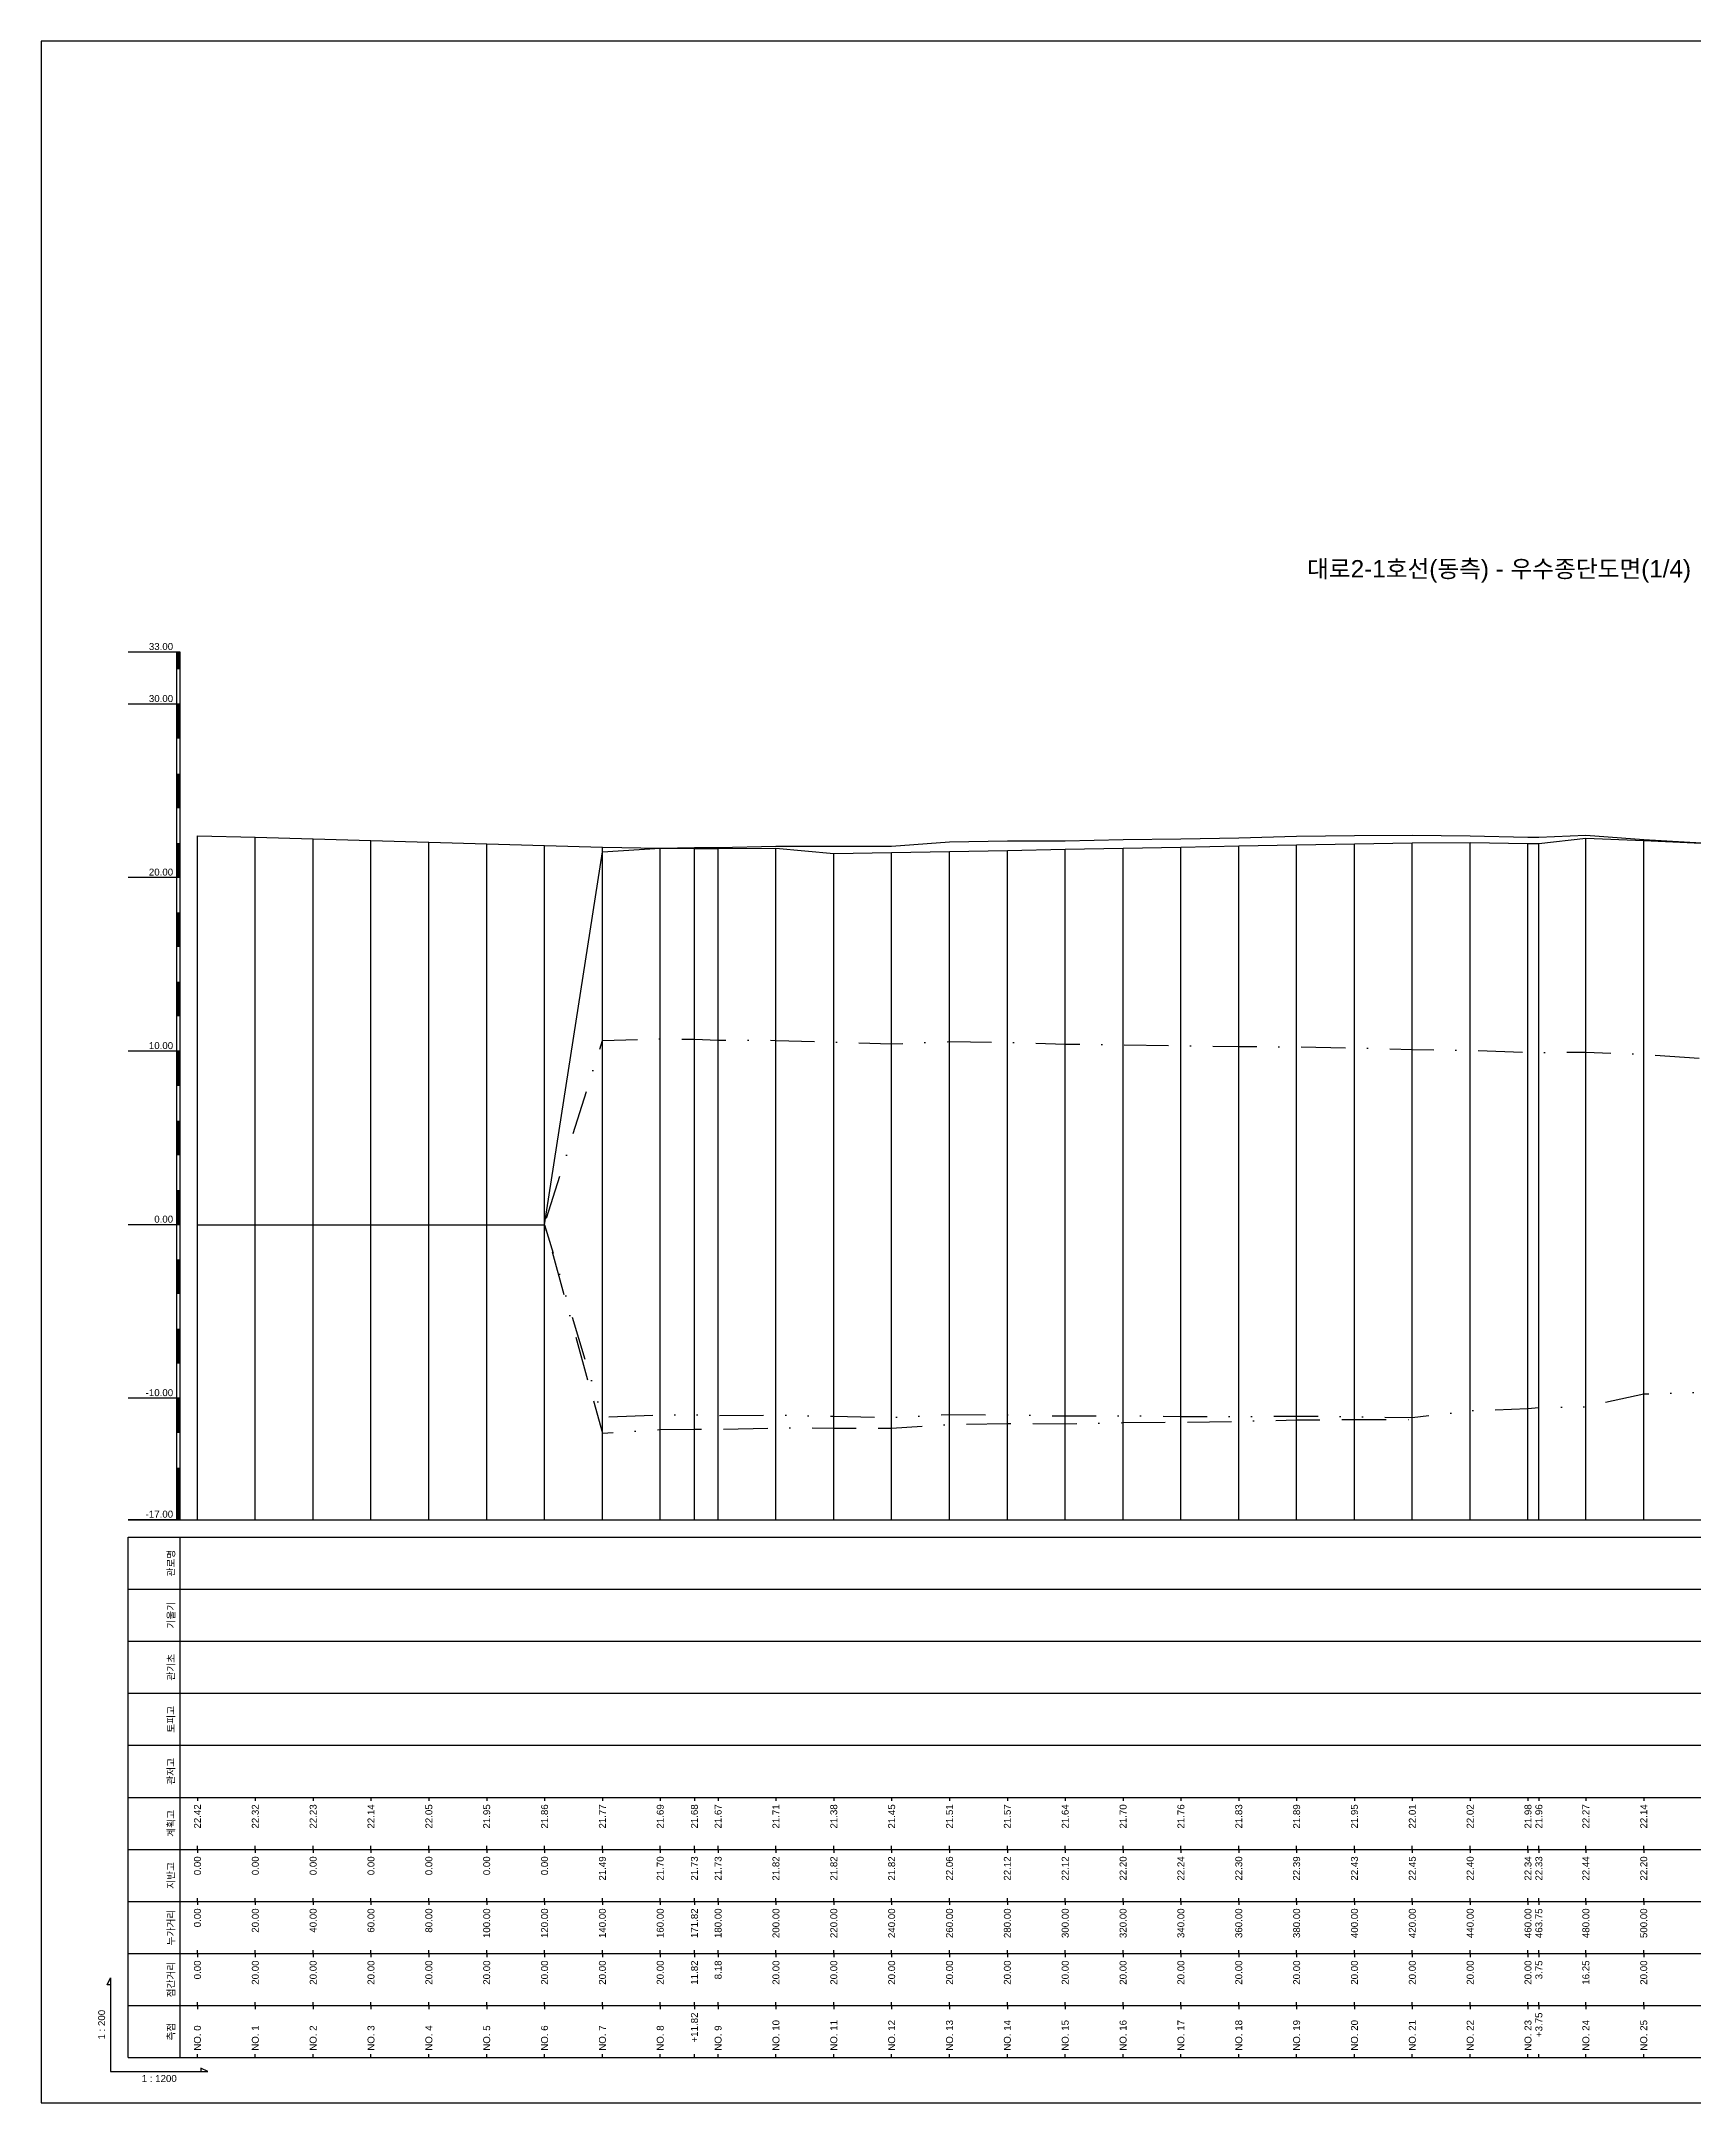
# Model space of a CAD drawing. Header units: millimetres. Extents: x -105495 to 3444, y -108190 to 2013.
# Drawn here: x 2603 to 3079, y -37996 to -37402 of the extents above; entities that cross this region are included whole.
import ezdxf
from ezdxf.enums import TextEntityAlignment as Align

# ---------------------------------------------------------------- set-up
doc = ezdxf.new("R2010")
doc.units = ezdxf.units.MM
for name, pattern in [('BORDER', [44.45, 12.7, -6.35, 12.7, -6.35, 0, -6.35]), ('DASHDOT', [25.4, 12.7, -6.35, 0, -6.35]), ('DIVIDE', [31.75, 12.7, -6.35, 0, -6.35, 0, -6.35])]:
    doc.linetypes.add(name, pattern=pattern)
for name, color, linetype in [('KZ_종단_계획선', 1, 'Continuous'), ('KZ_종단_노선명', 7, 'Continuous'), ('KZ_종단_도각', 7, 'Continuous'), ('KZ_종단_수직선', 7, 'Continuous'), ('KZ_종단_암선1', 56, 'DASHDOT'), ('KZ_종단_암선2', 4, 'DIVIDE'), ('KZ_종단_암선3', 6, 'BORDER'), ('KZ_종단_지반선', 3, 'Continuous'), ('KZ_종단_테이블문자', 7, 'Continuous'), ('KZ_종단_테이블선', 7, 'Continuous'), ('KZ_종단_폴대', 7, 'Continuous')]:
    doc.layers.add(name, color=color, linetype=linetype)
doc.styles.get("Standard").update_dxf_attribs({"font": 'arial.ttf'})

msp = doc.modelspace()

# ---------------------------------------------------------------- linework, layer by layer
at = {"layer": 'KZ_종단_계획선'}
msp.add_lwpolyline([(2648, -37630.91), (2664.67, -37631.38), (2681.33, -37631.84), (2698, -37632.31), (2714.67, -37632.77), (2731.33, -37633.24), (2748, -37633.71), (2764.67, -37634.17), (2781.33, -37634.53), (2791.18, -37634.62), (2798, -37634.63), (2814.67, -37634.46), (2831.33, -37636.09), (2848, -37635.77), (2864.67, -37635.45), (2881.33, -37635.14), (2898, -37634.82), (2914.67, -37634.5), (2931.33, -37634.18), (2948, -37633.87), (2964.67, -37633.55), (2981.33, -37633.23), (2998, -37632.95), (3014.67, -37632.9), (3031.33, -37633.12), (3034.46, -37633.2), (3048, -37631.65), (3064.67, -37632.29), (3081.33, -37633.04)], dxfattribs=at)
at = {"layer": 'KZ_종단_도각'}
msp.add_lwpolyline([(2603, -37996), (3444, -37996), (3444, -37402), (2603, -37402)], close=True, dxfattribs=at)
at = {"layer": 'KZ_종단_수직선'}
for p, q in [((2648, -37828), (2648, -37630.91)), ((2664.67, -37828), (2664.67, -37631.38)), ((2681.33, -37828), (2681.33, -37631.84)), ((2698, -37828), (2698, -37632.31)), ((2714.67, -37828), (2714.67, -37632.77)), ((2731.33, -37828), (2731.33, -37633.24)), ((2748, -37828), (2748, -37633.71)), ((2764.67, -37828), (2764.67, -37634.17)), ((2781.33, -37828), (2781.33, -37634.53)), ((2791.18, -37828), (2791.18, -37634.62)), ((2798, -37828), (2798, -37634.63)), ((2814.67, -37828), (2814.67, -37634.46)), ((2848, -37828), (2848, -37635.77)), ((2864.67, -37828), (2864.67, -37635.45)), ((2881.33, -37828), (2881.33, -37635.14)), ((2898, -37828), (2898, -37634.82)), ((2914.67, -37828), (2914.67, -37634.5)), ((2931.33, -37828), (2931.33, -37634.18)), ((2948, -37828), (2948, -37633.87)), ((2964.67, -37828), (2964.67, -37633.55)), ((2981.33, -37828), (2981.33, -37633.23)), ((2998, -37828), (2998, -37632.95)), ((3014.67, -37828), (3014.67, -37632.9)), ((3031.33, -37828), (3031.33, -37633.12)), ((3034.46, -37828), (3034.46, -37633.2)), ((3048, -37828), (3048, -37631.65)), ((3064.67, -37828), (3064.67, -37632.29)), ((2831.33, -37828), (2831.33, -37636.09))]:
    msp.add_line(p, q, dxfattribs=at)
at = {"layer": 'KZ_종단_암선1', "flags": 128}
msp.add_lwpolyline([(2648, -37743), (2664.67, -37743), (2681.33, -37743), (2698, -37743), (2714.67, -37743), (2731.33, -37743), (2748, -37743), (2764.67, -37689.97), (2781.33, -37689.41), (2791.18, -37689.57), (2798, -37689.78), (2814.67, -37689.88), (2831.33, -37690.39), (2848, -37690.93), (2864.67, -37690.24), (2881.33, -37690.49), (2898, -37690.99), (2914.67, -37691.14), (2931.33, -37691.47), (2948, -37691.68), (2964.67, -37691.73), (2981.33, -37692.06), (2998, -37692.53), (3014.67, -37692.76), (3031.33, -37693.3), (3034.46, -37693.39), (3048, -37693.27), (3064.67, -37693.93), (3081.33, -37695.04), (3098, -37694.93), (3104.5, -37695.08), (3106.89, -37695.13), (3106.89, -37695.13), (3114.67, -37695.31), (3131.33, -37690.97), (3148, -37691.15), (3164.67, -37691.29), (3181.33, -37690.5), (3198, -37688.51), (3214.67, -37685.56), (3222.17, -37685.03), (3231.33, -37684.38), (3248, -37682.9), (3264.67, -37684.26), (3281.33, -37682.92), (3298, -37681.65), (3314.67, -37680.08), (3331.33, -37678.75), (3348, -37676.61), (3356.3, -37676.09), (3356.42, -37676.09), (3356.42, -37676.09), (3356.42, -37676.09), (3356.42, -37676.09), (3356.42, -37676.09), (3364.67, -37676.1), (3381.33, -37675.57), (3398, -37674.44)], dxfattribs=at)
at = {"layer": 'KZ_종단_암선2', "flags": 128}
msp.add_lwpolyline([(2648, -37743), (2664.67, -37743), (2681.33, -37743), (2698, -37743), (2714.67, -37743), (2731.33, -37743), (2748, -37743), (2764.67, -37798.48), (2781.33, -37797.75), (2791.18, -37797.8), (2798, -37797.94), (2814.67, -37797.86), (2831.33, -37798.19), (2848, -37798.56), (2864.67, -37797.69), (2881.33, -37797.77), (2898, -37798.1), (2914.67, -37798.07), (2931.33, -37798.22), (2948, -37798.26), (2964.67, -37798.13), (2981.33, -37798.29), (2998, -37798.58), (3014.67, -37796.59), (3031.33, -37795.93), (3034.46, -37795.69), (3048, -37795.45), (3064.67, -37791.73), (3081.33, -37791.24), (3098, -37788.17), (3104.5, -37787.16), (3106.89, -37786.78), (3106.89, -37786.78), (3114.67, -37785.57), (3131.33, -37778.25), (3148, -37775.46), (3164.67, -37772.66), (3181.33, -37768.46), (3198, -37762.75), (3214.67, -37756.24), (3222.17, -37754.18), (3231.33, -37751.67), (3248, -37746.95), (3264.67, -37745.24), (3281.33, -37741), (3298, -37737), (3314.67, -37732.89), (3331.33, -37730.53), (3348, -37727.6), (3356.3, -37726.71), (3356.42, -37726.71), (3356.42, -37726.71), (3356.42, -37726.71), (3356.42, -37726.71), (3356.42, -37726.71), (3364.67, -37726.35), (3381.33, -37725.09), (3398, -37723.23)], dxfattribs=at)
at = {"layer": 'KZ_종단_암선3', "flags": 128}
msp.add_lwpolyline([(2648, -37743), (2664.67, -37743), (2681.33, -37743), (2698, -37743), (2714.67, -37743), (2731.33, -37743), (2748, -37743), (2764.67, -37803.03), (2781.33, -37802.01), (2791.18, -37801.88), (2798, -37801.91), (2814.67, -37801.54), (2831.33, -37801.59), (2848, -37801.67), (2864.67, -37800.52), (2881.33, -37800.3), (2898, -37800.34), (2914.67, -37800.03), (2931.33, -37799.89), (2948, -37799.64), (2964.67, -37799.23), (2981.33, -37799.1), (2998, -37799.1)], dxfattribs=at)
at = {"layer": 'KZ_종단_지반선', "flags": 128}
msp.add_lwpolyline([(2648, -37743), (2664.67, -37743), (2681.33, -37743), (2698, -37743), (2714.67, -37743), (2731.33, -37743), (2748, -37743), (2764.67, -37635.57), (2781.33, -37634.49), (2791.18, -37634.33), (2798, -37634.33), (2814.67, -37633.9), (2831.33, -37633.89), (2848, -37633.9), (2864.67, -37632.69), (2881.33, -37632.41), (2898, -37632.39), (2914.67, -37632.01), (2931.33, -37631.81), (2948, -37631.5), (2964.67, -37631.03), (2981.33, -37630.83), (2998, -37630.77), (3014.67, -37631), (3031.33, -37631.29), (3034.46, -37631.35), (3048, -37630.79), (3064.67, -37632.02), (3081.33, -37632.97)], dxfattribs=at)
at = {"layer": 'KZ_종단_테이블선'}
for p, q in [((2628, -37828), (3403, -37828)), ((2628, -37848), (2628, -37833)), ((2628, -37833), (3403, -37833)), ((2643, -37848), (2643, -37833)), ((2628, -37863), (2628, -37848)), ((2628, -37848), (3403, -37848)), ((2643, -37863), (2643, -37848)), ((2628, -37878), (2628, -37863)), ((2628, -37863), (3403, -37863)), ((2643, -37878), (2643, -37863)), ((2628, -37893), (2628, -37878)), ((2628, -37878), (3403, -37878)), ((2643, -37893), (2643, -37878)), ((2628, -37908), (2628, -37893)), ((2628, -37893), (3403, -37893)), ((2643, -37908), (2643, -37893)), ((2628, -37923), (2628, -37908)), ((2628, -37908), (3403, -37908)), ((2643, -37923), (2643, -37908)), ((2648, -37908), (2648, -37909)), ((2664.67, -37908), (2664.67, -37909)), ((2681.33, -37908), (2681.33, -37909)), ((2698, -37908), (2698, -37909)), ((2714.67, -37908), (2714.67, -37909)), ((2731.33, -37908), (2731.33, -37909)), ((2748, -37908), (2748, -37909)), ((2764.67, -37908), (2764.67, -37909)), ((2781.33, -37908), (2781.33, -37909)), ((2791.18, -37908), (2791.18, -37909)), ((2798, -37908), (2798, -37909)), ((2814.67, -37908), (2814.67, -37909)), ((2831.33, -37908), (2831.33, -37909)), ((2848, -37908), (2848, -37909)), ((2864.67, -37908), (2864.67, -37909)), ((2881.33, -37908), (2881.33, -37909)), ((2898, -37908), (2898, -37909)), ((2914.67, -37908), (2914.67, -37909)), ((2931.33, -37908), (2931.33, -37909)), ((2948, -37908), (2948, -37909)), ((2964.67, -37908), (2964.67, -37909)), ((2981.33, -37908), (2981.33, -37909)), ((2998, -37908), (2998, -37909)), ((3014.67, -37908), (3014.67, -37909)), ((3031.33, -37908), (3031.33, -37909)), ((3034.46, -37908), (3034.46, -37909)), ((3048, -37908), (3048, -37909)), ((3064.67, -37908), (3064.67, -37909)), ((2628, -37938), (2628, -37923)), ((2628, -37923), (3403, -37923)), ((2643, -37938), (2643, -37923)), ((2648, -37923), (2648, -37922)), ((2648, -37923), (2648, -37924)), ((2664.67, -37923), (2664.67, -37922)), ((2664.67, -37923), (2664.67, -37924)), ((2681.33, -37923), (2681.33, -37922)), ((2681.33, -37923), (2681.33, -37924)), ((2698, -37923), (2698, -37922)), ((2698, -37923), (2698, -37924)), ((2714.67, -37923), (2714.67, -37922)), ((2714.67, -37923), (2714.67, -37924)), ((2731.33, -37923), (2731.33, -37922)), ((2731.33, -37923), (2731.33, -37924)), ((2748, -37923), (2748, -37922)), ((2748, -37923), (2748, -37924)), ((2764.67, -37923), (2764.67, -37922)), ((2764.67, -37923), (2764.67, -37924)), ((2781.33, -37923), (2781.33, -37922)), ((2781.33, -37923), (2781.33, -37924)), ((2791.18, -37923), (2791.18, -37922)), ((2791.18, -37923), (2791.18, -37924)), ((2798, -37923), (2798, -37922)), ((2798, -37923), (2798, -37924)), ((2814.67, -37923), (2814.67, -37922)), ((2814.67, -37923), (2814.67, -37924)), ((2831.33, -37923), (2831.33, -37922)), ((2831.33, -37923), (2831.33, -37924)), ((2848, -37923), (2848, -37922)), ((2848, -37923), (2848, -37924)), ((2864.67, -37923), (2864.67, -37922)), ((2864.67, -37923), (2864.67, -37924)), ((2881.33, -37923), (2881.33, -37922)), ((2881.33, -37923), (2881.33, -37924)), ((2898, -37923), (2898, -37922)), ((2898, -37923), (2898, -37924)), ((2914.67, -37923), (2914.67, -37922)), ((2914.67, -37923), (2914.67, -37924)), ((2931.33, -37923), (2931.33, -37922)), ((2931.33, -37923), (2931.33, -37924)), ((2948, -37923), (2948, -37922)), ((2948, -37923), (2948, -37924)), ((2964.67, -37923), (2964.67, -37922)), ((2964.67, -37923), (2964.67, -37924)), ((2981.33, -37923), (2981.33, -37922)), ((2981.33, -37923), (2981.33, -37924)), ((2998, -37923), (2998, -37922)), ((2998, -37923), (2998, -37924)), ((3014.67, -37923), (3014.67, -37922)), ((3014.67, -37923), (3014.67, -37924)), ((3031.33, -37923), (3031.33, -37922)), ((3031.33, -37923), (3031.33, -37924)), ((3034.46, -37923), (3034.46, -37922)), ((3034.46, -37923), (3034.46, -37924)), ((3048, -37923), (3048, -37922)), ((3048, -37923), (3048, -37924)), ((3064.67, -37923), (3064.67, -37922)), ((3064.67, -37923), (3064.67, -37924)), ((2628, -37953), (2628, -37938)), ((2628, -37938), (3403, -37938)), ((2643, -37953), (2643, -37938)), ((2648, -37938), (2648, -37937)), ((2648, -37938), (2648, -37939)), ((2664.67, -37938), (2664.67, -37937)), ((2664.67, -37938), (2664.67, -37939)), ((2681.33, -37938), (2681.33, -37937)), ((2681.33, -37938), (2681.33, -37939)), ((2698, -37938), (2698, -37937)), ((2698, -37938), (2698, -37939)), ((2714.67, -37938), (2714.67, -37937)), ((2714.67, -37938), (2714.67, -37939)), ((2731.33, -37938), (2731.33, -37937)), ((2731.33, -37938), (2731.33, -37939)), ((2748, -37938), (2748, -37937)), ((2748, -37938), (2748, -37939)), ((2764.67, -37938), (2764.67, -37937)), ((2764.67, -37938), (2764.67, -37939)), ((2781.33, -37938), (2781.33, -37937)), ((2781.33, -37938), (2781.33, -37939)), ((2791.18, -37938), (2791.18, -37937)), ((2791.18, -37938), (2791.18, -37939)), ((2798, -37938), (2798, -37937)), ((2798, -37938), (2798, -37939)), ((2814.67, -37938), (2814.67, -37937)), ((2814.67, -37938), (2814.67, -37939)), ((2831.33, -37938), (2831.33, -37937)), ((2831.33, -37938), (2831.33, -37939)), ((2848, -37938), (2848, -37937)), ((2848, -37938), (2848, -37939)), ((2864.67, -37938), (2864.67, -37937)), ((2864.67, -37938), (2864.67, -37939)), ((2881.33, -37938), (2881.33, -37937)), ((2881.33, -37938), (2881.33, -37939)), ((2898, -37938), (2898, -37937)), ((2898, -37938), (2898, -37939)), ((2914.67, -37938), (2914.67, -37937)), ((2914.67, -37938), (2914.67, -37939)), ((2931.33, -37938), (2931.33, -37937)), ((2931.33, -37938), (2931.33, -37939)), ((2948, -37938), (2948, -37937)), ((2948, -37938), (2948, -37939)), ((2964.67, -37938), (2964.67, -37937)), ((2964.67, -37938), (2964.67, -37939)), ((2981.33, -37938), (2981.33, -37937)), ((2981.33, -37938), (2981.33, -37939)), ((2998, -37938), (2998, -37937)), ((2998, -37938), (2998, -37939)), ((3014.67, -37938), (3014.67, -37937)), ((3014.67, -37938), (3014.67, -37939)), ((3031.33, -37938), (3031.33, -37937)), ((3031.33, -37938), (3031.33, -37939)), ((3034.46, -37938), (3034.46, -37937)), ((3034.46, -37938), (3034.46, -37939)), ((3048, -37938), (3048, -37937)), ((3048, -37938), (3048, -37939)), ((3064.67, -37938), (3064.67, -37937)), ((3064.67, -37938), (3064.67, -37939)), ((2628, -37968), (2628, -37953)), ((2628, -37953), (3403, -37953)), ((2643, -37968), (2643, -37953)), ((2648, -37953), (2648, -37952)), ((2648, -37953), (2648, -37954)), ((2664.67, -37953), (2664.67, -37952)), ((2664.67, -37953), (2664.67, -37954)), ((2681.33, -37953), (2681.33, -37952)), ((2681.33, -37953), (2681.33, -37954)), ((2698, -37953), (2698, -37952)), ((2698, -37953), (2698, -37954)), ((2714.67, -37953), (2714.67, -37952)), ((2714.67, -37953), (2714.67, -37954)), ((2731.33, -37953), (2731.33, -37952)), ((2731.33, -37953), (2731.33, -37954)), ((2748, -37953), (2748, -37952)), ((2748, -37953), (2748, -37954)), ((2764.67, -37953), (2764.67, -37952)), ((2764.67, -37953), (2764.67, -37954)), ((2781.33, -37953), (2781.33, -37952)), ((2781.33, -37953), (2781.33, -37954)), ((2791.18, -37953), (2791.18, -37952)), ((2791.18, -37953), (2791.18, -37954)), ((2798, -37953), (2798, -37952)), ((2798, -37953), (2798, -37954)), ((2814.67, -37953), (2814.67, -37952)), ((2814.67, -37953), (2814.67, -37954)), ((2831.33, -37953), (2831.33, -37952)), ((2831.33, -37953), (2831.33, -37954)), ((2848, -37953), (2848, -37952)), ((2848, -37953), (2848, -37954)), ((2864.67, -37953), (2864.67, -37952)), ((2864.67, -37953), (2864.67, -37954)), ((2881.33, -37953), (2881.33, -37952)), ((2881.33, -37953), (2881.33, -37954)), ((2898, -37953), (2898, -37952)), ((2898, -37953), (2898, -37954)), ((2914.67, -37953), (2914.67, -37952)), ((2914.67, -37953), (2914.67, -37954)), ((2931.33, -37953), (2931.33, -37952)), ((2931.33, -37953), (2931.33, -37954)), ((2948, -37953), (2948, -37952)), ((2948, -37953), (2948, -37954)), ((2964.67, -37953), (2964.67, -37952)), ((2964.67, -37953), (2964.67, -37954)), ((2981.33, -37953), (2981.33, -37952)), ((2981.33, -37953), (2981.33, -37954)), ((2998, -37953), (2998, -37952)), ((2998, -37953), (2998, -37954)), ((3014.67, -37953), (3014.67, -37952)), ((3014.67, -37953), (3014.67, -37954)), ((3031.33, -37953), (3031.33, -37952)), ((3031.33, -37953), (3031.33, -37954)), ((3034.46, -37953), (3034.46, -37952)), ((3034.46, -37953), (3034.46, -37954)), ((3048, -37953), (3048, -37952)), ((3048, -37953), (3048, -37954)), ((3064.67, -37953), (3064.67, -37952)), ((3064.67, -37953), (3064.67, -37954)), ((2628, -37983), (2628, -37968)), ((2628, -37968), (3403, -37968)), ((2643, -37983), (2643, -37968)), ((2648, -37968), (2648, -37967)), ((2648, -37968), (2648, -37969)), ((2664.67, -37968), (2664.67, -37967)), ((2664.67, -37968), (2664.67, -37969)), ((2681.33, -37968), (2681.33, -37967)), ((2681.33, -37968), (2681.33, -37969)), ((2698, -37968), (2698, -37967)), ((2698, -37968), (2698, -37969)), ((2714.67, -37968), (2714.67, -37967)), ((2714.67, -37968), (2714.67, -37969)), ((2731.33, -37968), (2731.33, -37967)), ((2731.33, -37968), (2731.33, -37969)), ((2748, -37968), (2748, -37967)), ((2748, -37968), (2748, -37969)), ((2764.67, -37968), (2764.67, -37967)), ((2764.67, -37968), (2764.67, -37969)), ((2781.33, -37968), (2781.33, -37967)), ((2781.33, -37968), (2781.33, -37969)), ((2791.18, -37968), (2791.18, -37967)), ((2791.18, -37968), (2791.18, -37969)), ((2798, -37968), (2798, -37967)), ((2798, -37968), (2798, -37969)), ((2814.67, -37968), (2814.67, -37967)), ((2814.67, -37968), (2814.67, -37969)), ((2831.33, -37968), (2831.33, -37967)), ((2831.33, -37968), (2831.33, -37969)), ((2848, -37968), (2848, -37967)), ((2848, -37968), (2848, -37969)), ((2864.67, -37968), (2864.67, -37967)), ((2864.67, -37968), (2864.67, -37969)), ((2881.33, -37968), (2881.33, -37967)), ((2881.33, -37968), (2881.33, -37969)), ((2898, -37968), (2898, -37967)), ((2898, -37968), (2898, -37969)), ((2914.67, -37968), (2914.67, -37967)), ((2914.67, -37968), (2914.67, -37969)), ((2931.33, -37968), (2931.33, -37967)), ((2931.33, -37968), (2931.33, -37969)), ((2948, -37968), (2948, -37967)), ((2948, -37968), (2948, -37969)), ((2964.67, -37968), (2964.67, -37967)), ((2964.67, -37968), (2964.67, -37969)), ((2981.33, -37968), (2981.33, -37967)), ((2981.33, -37968), (2981.33, -37969)), ((2998, -37968), (2998, -37967)), ((2998, -37968), (2998, -37969)), ((3014.67, -37968), (3014.67, -37967)), ((3014.67, -37968), (3014.67, -37969)), ((3031.33, -37968), (3031.33, -37967)), ((3031.33, -37968), (3031.33, -37969)), ((3034.46, -37968), (3034.46, -37967)), ((3034.46, -37968), (3034.46, -37969)), ((3048, -37968), (3048, -37967)), ((3048, -37968), (3048, -37969)), ((3064.67, -37968), (3064.67, -37967)), ((3064.67, -37968), (3064.67, -37969)), ((2628, -37983), (3403, -37983)), ((2648, -37983), (2648, -37982)), ((2664.67, -37983), (2664.67, -37982)), ((2681.33, -37983), (2681.33, -37982)), ((2698, -37983), (2698, -37982)), ((2714.67, -37983), (2714.67, -37982)), ((2731.33, -37983), (2731.33, -37982)), ((2748, -37983), (2748, -37982)), ((2764.67, -37983), (2764.67, -37982)), ((2781.33, -37983), (2781.33, -37982)), ((2791.18, -37983), (2791.18, -37982)), ((2798, -37983), (2798, -37982)), ((2814.67, -37983), (2814.67, -37982)), ((2831.33, -37983), (2831.33, -37982)), ((2848, -37983), (2848, -37982)), ((2864.67, -37983), (2864.67, -37982)), ((2881.33, -37983), (2881.33, -37982)), ((2898, -37983), (2898, -37982)), ((2914.67, -37983), (2914.67, -37982)), ((2931.33, -37983), (2931.33, -37982)), ((2948, -37983), (2948, -37982)), ((2964.67, -37983), (2964.67, -37982)), ((2981.33, -37983), (2981.33, -37982)), ((2998, -37983), (2998, -37982)), ((3014.67, -37983), (3014.67, -37982)), ((3031.33, -37983), (3031.33, -37982)), ((3034.46, -37983), (3034.46, -37982)), ((3048, -37983), (3048, -37982)), ((3064.67, -37983), (3064.67, -37982))]:
    msp.add_line(p, q, dxfattribs=at)
msp.add_lwpolyline([(2623, -37962), (2622, -37962), (2623, -37960), (2623, -37987), (2651, -37987), (2649, -37986), (2649, -37987)], dxfattribs=at)
at = {"layer": 'KZ_종단_폴대'}
for p, q in [((2643, -37578), (2628, -37578)), ((2643, -37593), (2628, -37593)), ((2643, -37643), (2628, -37643)), ((2643, -37693), (2628, -37693)), ((2643, -37743), (2628, -37743)), ((2643, -37793), (2628, -37793)), ((2643, -37828), (2628, -37828))]:
    msp.add_line(p, q, dxfattribs=at)
at = {"layer": 'KZ_종단_폴대', "const_width": 1}
for points in [[(2642.5, -37583), (2642.5, -37578)], [(2642.5, -37603), (2642.5, -37593)], [(2642.5, -37623), (2642.5, -37613)], [(2642.5, -37643), (2642.5, -37633)], [(2642.5, -37663), (2642.5, -37653)], [(2642.5, -37683), (2642.5, -37673)], [(2642.5, -37703), (2642.5, -37693)], [(2642.5, -37723), (2642.5, -37713)], [(2642.5, -37743), (2642.5, -37733)], [(2642.5, -37763), (2642.5, -37753)], [(2642.5, -37783), (2642.5, -37773)], [(2642.5, -37803), (2642.5, -37793)], [(2642.5, -37828), (2642.5, -37813)]]:
    msp.add_lwpolyline(points, dxfattribs=at)
at = {"layer": 'KZ_종단_폴대'}
msp.add_lwpolyline([(2643, -37828), (2643, -37578), (2642, -37578), (2642, -37828), (2643, -37828)], dxfattribs=at)

# ---------------------------------------------------------------- texts
at = {"layer": 'KZ_종단_노선명'}
msp.add_text('대로2-1호선(동측) - 우수종단도면(1/4)', height=5, dxfattribs=at).set_placement((3023, -37558), align=Align.BOTTOM_CENTER)
at = {"layer": 'KZ_종단_테이블문자'}
for s, p in [('22.42', (2648, -37910)), ('22.32', (2664.67, -37910)), ('22.23', (2681.33, -37910)), ('22.14', (2698, -37910)), ('22.05', (2714.67, -37910)), ('21.95', (2731.33, -37910)), ('21.86', (2748, -37910)), ('21.77', (2764.67, -37910)), ('21.69', (2781.33, -37910)), ('21.68', (2791.18, -37910)), ('21.67', (2798, -37910)), ('21.71', (2814.67, -37910)), ('21.38', (2831.33, -37910)), ('21.45', (2848, -37910)), ('21.51', (2864.67, -37910)), ('21.57', (2881.33, -37910)), ('21.64', (2898, -37910)), ('21.70', (2914.67, -37910)), ('21.76', (2931.33, -37910)), ('21.83', (2948, -37910)), ('21.89', (2964.67, -37910)), ('21.95', (2981.33, -37910)), ('22.01', (2998, -37910)), ('22.02', (3014.67, -37910)), ('21.98', (3031.33, -37910)), ('21.96', (3034.46, -37910)), ('22.27', (3048, -37910)), ('22.14', (3064.67, -37910)), ('0.00', (2648, -37925)), ('0.00', (2664.67, -37925)), ('0.00', (2681.33, -37925)), ('0.00', (2698, -37925)), ('0.00', (2714.67, -37925)), ('0.00', (2731.33, -37925)), ('0.00', (2748, -37925)), ('21.49', (2764.67, -37925)), ('21.70', (2781.33, -37925)), ('21.73', (2791.18, -37925)), ('21.73', (2798, -37925)), ('21.82', (2814.67, -37925)), ('21.82', (2831.33, -37925)), ('21.82', (2848, -37925)), ('22.06', (2864.67, -37925)), ('22.12', (2881.33, -37925)), ('22.12', (2898, -37925)), ('22.20', (2914.67, -37925)), ('22.24', (2931.33, -37925)), ('22.30', (2948, -37925)), ('22.39', (2964.67, -37925)), ('22.43', (2981.33, -37925)), ('22.45', (2998, -37925)), ('22.40', (3014.67, -37925)), ('22.34', (3031.33, -37925)), ('22.33', (3034.46, -37925)), ('22.44', (3048, -37925)), ('22.20', (3064.67, -37925)), ('0.00', (2648, -37940)), ('20.00', (2664.67, -37940)), ('40.00', (2681.33, -37940)), ('60.00', (2698, -37940)), ('80.00', (2714.67, -37940)), ('100.00', (2731.33, -37940)), ('120.00', (2748, -37940)), ('140.00', (2764.67, -37940)), ('160.00', (2781.33, -37940)), ('171.82', (2791.18, -37940)), ('180.00', (2798, -37940)), ('200.00', (2814.67, -37940)), ('220.00', (2831.33, -37940)), ('240.00', (2848, -37940)), ('260.00', (2864.67, -37940)), ('280.00', (2881.33, -37940)), ('300.00', (2898, -37940)), ('320.00', (2914.67, -37940)), ('340.00', (2931.33, -37940)), ('360.00', (2948, -37940)), ('380.00', (2964.67, -37940)), ('400.00', (2981.33, -37940)), ('420.00', (2998, -37940)), ('440.00', (3014.67, -37940)), ('460.00', (3031.33, -37940)), ('463.75', (3034.46, -37940)), ('480.00', (3048, -37940)), ('500.00', (3064.67, -37940)), ('0.00', (2648, -37955)), ('20.00', (2664.67, -37955)), ('20.00', (2681.33, -37955)), ('20.00', (2698, -37955)), ('20.00', (2714.67, -37955)), ('20.00', (2731.33, -37955)), ('20.00', (2748, -37955)), ('20.00', (2764.67, -37955)), ('20.00', (2781.33, -37955)), ('11.82', (2791.18, -37955)), ('8.18', (2798, -37955)), ('20.00', (2814.67, -37955)), ('20.00', (2831.33, -37955)), ('20.00', (2848, -37955)), ('20.00', (2864.67, -37955)), ('20.00', (2881.33, -37955)), ('20.00', (2898, -37955)), ('20.00', (2914.67, -37955)), ('20.00', (2931.33, -37955)), ('20.00', (2948, -37955)), ('20.00', (2964.67, -37955)), ('20.00', (2981.33, -37955)), ('20.00', (2998, -37955)), ('20.00', (3014.67, -37955)), ('20.00', (3031.33, -37955)), ('3.75', (3034.46, -37955)), ('16.25', (3048, -37955)), ('20.00', (3064.67, -37955)), ('+11.82', (2791.18, -37970)), ('+3.75', (3034.46, -37970))]:
    msp.add_text(s, height=2, rotation=90, dxfattribs=at).set_placement(p, align=Align.MIDDLE_RIGHT)
for s, p in [('NO. 0', (2648, -37981)), ('NO. 1', (2664.67, -37981)), ('NO. 2', (2681.33, -37981)), ('NO. 3', (2698, -37981)), ('NO. 4', (2714.67, -37981)), ('NO. 5', (2731.33, -37981)), ('NO. 6', (2748, -37981)), ('NO. 7', (2764.67, -37981)), ('NO. 8', (2781.33, -37981)), ('NO. 9', (2798, -37981)), ('NO. 10', (2814.67, -37981)), ('NO. 11', (2831.33, -37981)), ('NO. 12', (2848, -37981)), ('NO. 13', (2864.67, -37981)), ('NO. 14', (2881.33, -37981)), ('NO. 15', (2898, -37981)), ('NO. 16', (2914.67, -37981)), ('NO. 17', (2931.33, -37981)), ('NO. 18', (2948, -37981)), ('NO. 19', (2964.67, -37981)), ('NO. 20', (2981.33, -37981)), ('NO. 21', (2998, -37981)), ('NO. 22', (3014.67, -37981)), ('NO. 23', (3031.33, -37981)), ('NO. 24', (3048, -37981)), ('NO. 25', (3064.67, -37981))]:
    msp.add_text(s, height=2, rotation=90, dxfattribs=at).set_placement(p, align=Align.MIDDLE_LEFT)
at = {"layer": 'KZ_종단_테이블선'}
for s, p in [('관로명', (2642, -37840.5)), ('기울기', (2642, -37855.5)), ('관기초', (2642, -37870.5)), ('토피고', (2642, -37885.5)), ('관저고', (2642, -37900.5)), ('계획고', (2642, -37915.5)), ('지반고', (2642, -37930.5)), ('누가거리', (2642, -37945.5)), ('점간거리', (2642, -37960.5)), ('1 : 200', (2622, -37973.5)), ('측점', (2642, -37975.5))]:
    msp.add_text(s, height=2, rotation=90, dxfattribs=at).set_placement(p, align=Align.BOTTOM_CENTER)
msp.add_text('1 : 1200', height=2, dxfattribs=at).set_placement((2637, -37988), align=Align.TOP_CENTER)
at = {"layer": 'KZ_종단_폴대'}
for s, p in [('33.00', (2641, -37578)), ('30.00', (2641, -37593)), ('20.00', (2641, -37643)), ('10.00', (2641, -37693)), ('0.00', (2641, -37743)), ('-10.00', (2641, -37793)), ('-17.00', (2641, -37828))]:
    msp.add_text(s, height=2, dxfattribs=at).set_placement(p, align=Align.BOTTOM_RIGHT)

doc.saveas('drawing.dxf')
